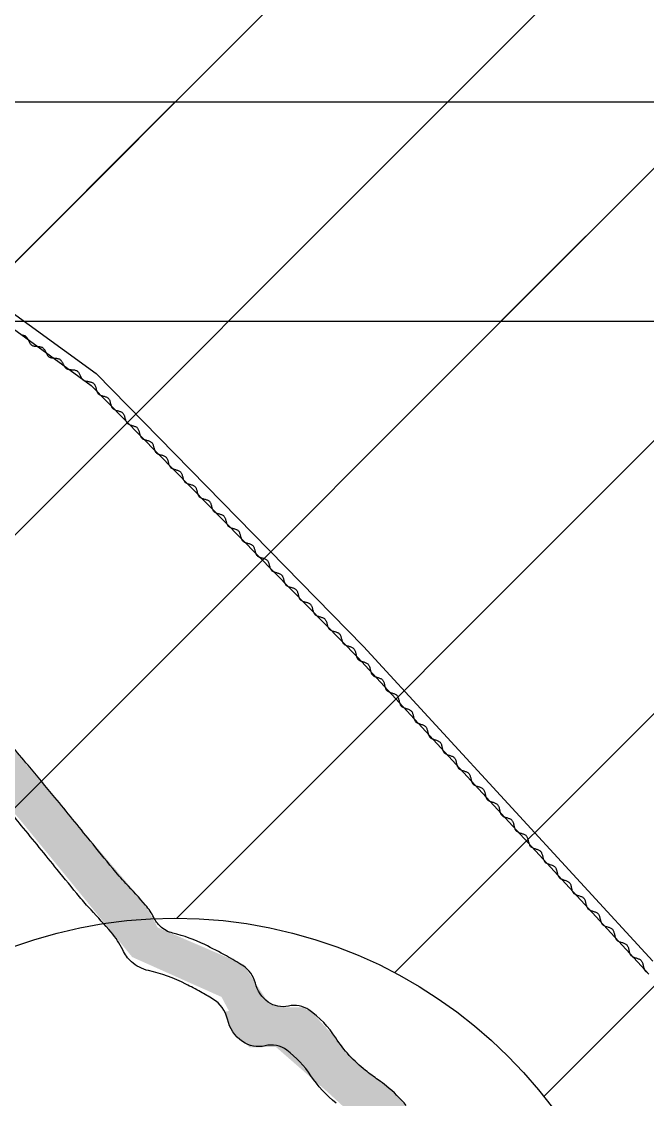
# Model space of a CAD drawing. Header units: metres. Extents: x 511779 to 512620, y 196282 to 196876.
# Drawn here: x 512514.16 to 512518.22, y 196418.81 to 196425.8 of the extents above; entities that cross this region are included whole.
import ezdxf

# ---------------------------------------------------------------- set-up
doc = ezdxf.new("R2010")
doc.units = ezdxf.units.M
doc.header["$MEASUREMENT"] = 0
doc.layers.get('0').update_dxf_attribs({"linetype": 'CONTINUOUS'})
for name, color, linetype in [('BANGUNAN', 5, 'CONTINUOUS'), ('KOP', 7, 'CONTINUOUS'), ('sungai', 45, 'CONTINUOUS')]:
    doc.layers.add(name, color=color, linetype=linetype)
pattern_1 = [(45, (71.4876, 0), (-0.8838834765, 0.8838834765), [])]

msp = doc.modelspace()

# ---------------------------------------------------------------- hatches: boundary and pattern name
at = {"layer": 'KOP', "ltscale": 0.5}
h = msp.add_hatch(dxfattribs=at)
h.set_pattern_fill('LINE', color=1, scale=10, angle=45, style=0)
h.set_pattern_definition(pattern_1)
h.paths.add_polyline_path([(512505.3335, 196440.9504), (512525.2835, 196440.9504), (512525.2835, 196423.8504), (512505.3335, 196423.8504)])
edge = h.paths.add_edge_path(flags=16)
edge.add_arc((512513.6966, 196433.4781), 3.057, 0, 360)
h = msp.add_hatch(dxfattribs=at)
h.set_pattern_fill('ANSI31', color=1, scale=10, style=0)
h.set_pattern_definition(pattern_1)
edge = h.paths.add_edge_path(flags=16)
edge.add_arc((512532.4233, 196433.4781), 3.057, 0, 360)
h.paths.add_polyline_path([(512523.8585, 196440.9504), (512543.8085, 196440.9504), (512543.8085, 196423.8504), (512523.8585, 196423.8504)])
h.paths.add_polyline_path([(512542.3835, 196440.9504), (512562.3335, 196440.9504), (512562.3335, 196423.8504), (512542.3835, 196423.8504)])
edge = h.paths.add_edge_path(flags=16)
edge.add_arc((512551.9548, 196433.4781), 3.057, 0, 360)
h.paths.add_polyline_path([(512560.9085, 196440.9504), (512580.8585, 196440.9504), (512580.8585, 196423.8504), (512560.9085, 196423.8504)])
edge = h.paths.add_edge_path(flags=16)
edge.add_arc((512570.1256, 196433.4781), 3.057, 0, 360)
h.paths.add_polyline_path([(512579.4335, 196425.2754), (512599.3835, 196425.2754), (512599.3835, 196408.1754), (512579.4335, 196408.1754)])
edge = h.paths.add_edge_path(flags=16)
edge.add_arc((512589.1438, 196417.6648), 3.057, 0, 360)
h.paths.add_polyline_path([(512560.9085, 196425.2754), (512580.8585, 196425.2754), (512580.8585, 196408.1754), (512560.9085, 196408.1754)])
h.paths.add_polyline_path([(512542.3835, 196425.2754), (512562.3335, 196425.2754), (512562.3335, 196408.1754), (512542.3835, 196408.1754)])
h.paths.add_polyline_path([(512523.8585, 196425.2754), (512543.8085, 196425.2754), (512543.8085, 196408.1754), (512523.8585, 196408.1754)])
h.paths.add_polyline_path([(512505.3335, 196425.2754), (512525.2835, 196425.2754), (512525.2835, 196408.1754), (512505.3335, 196408.1754)])
h.paths.add_polyline_path([(512523.8585, 196409.6004), (512543.8085, 196409.6004), (512543.8085, 196392.5004), (512523.8585, 196392.5004)])
h.paths.add_polyline_path([(512505.3335, 196409.6004), (512525.2835, 196409.6004), (512525.2835, 196392.5004), (512505.3335, 196392.5004)])
h.paths.add_polyline_path([(512542.3835, 196409.6004), (512562.3335, 196409.6004), (512562.3335, 196392.5004), (512542.3835, 196392.5004)])
h.paths.add_polyline_path([(512560.9085, 196409.6004), (512580.8585, 196409.6004), (512580.8585, 196392.5004), (512560.9085, 196392.5004)])
h.paths.add_polyline_path([(512579.4335, 196409.6004), (512599.3835, 196409.6004), (512599.3835, 196392.5004), (512579.4335, 196392.5004)])
h.paths.add_polyline_path([(512597.9585, 196393.9254), (512617.9085, 196393.9254), (512617.9085, 196376.8254), (512597.9585, 196376.8254)])
h.paths.add_polyline_path([(512579.4335, 196393.9254), (512599.3835, 196393.9254), (512599.3835, 196376.8254), (512579.4335, 196376.8254)])
h.paths.add_polyline_path([(512560.9085, 196393.9254), (512580.8585, 196393.9254), (512580.8585, 196376.8254), (512560.9085, 196376.8254)])
h.paths.add_polyline_path([(512542.3835, 196393.9254), (512562.3335, 196393.9254), (512562.3335, 196376.8254), (512542.3835, 196376.8254)])
h.paths.add_polyline_path([(512523.8585, 196393.9254), (512543.8085, 196393.9254), (512543.8085, 196376.8254), (512523.8585, 196376.8254)])
edge = h.paths.add_edge_path(flags=16)
edge.add_arc((512571.0155, 196385.1874), 3.057, 0, 360)
edge = h.paths.add_edge_path(flags=16)
edge.add_arc((512551.7902, 196384.481), 3.057, 0, 360)
edge = h.paths.add_edge_path(flags=16)
edge.add_arc((512532.9877, 196384.481), 3.057, 0, 360)
edge = h.paths.add_edge_path(flags=16)
edge.add_arc((512533.8992, 196400.4208), 3.057, 0, 360)
edge = h.paths.add_edge_path(flags=16)
edge.add_arc((512514.3971, 196399.6911), 3.057, 0, 360)
edge = h.paths.add_edge_path(flags=16)
edge.add_arc((512515.1553, 196416.9261), 3.057, 0, 360)
edge = h.paths.add_edge_path(flags=16)
edge.add_arc((512533.5705, 196417.021), 3.057, 0, 360)
edge = h.paths.add_edge_path(flags=16)
edge.add_arc((512552.1483, 196417.1058), 3.057, 0, 360)
edge = h.paths.add_edge_path(flags=16)
edge.add_arc((512552.9492, 196400.5565), 3.057, 0, 360)
edge = h.paths.add_edge_path(flags=16)
edge.add_arc((512570.3514, 196400.5565), 3.057, 0, 360)
edge = h.paths.add_edge_path(flags=16)
edge.add_arc((512570.2939, 196416.8525), 3.057, 0, 360)
edge = h.paths.add_edge_path(flags=16)
edge.add_arc((512589.2652, 196401.2038), 3.057, 0, 360)
edge = h.paths.add_edge_path(flags=16)
edge.add_arc((512589.7985, 196384.821), 3.057, 0, 360)
edge = h.paths.add_edge_path(flags=16)
edge.add_arc((512608.2133, 196384.9436), 3.057, 0, 360)
at = {"layer": 'sungai', "ltscale": 30}
for points in [[(512514.0509, 196421.1427), (512513.9609, 196421.2637, -0.01595), (512513.8845, 196421.3664), (512513.8135, 196421.4619), (512513.7369, 196421.5944), (512513.4823, 196421.5616), (512513.7153, 196421.1264), (512514.1571, 196420.6132), (512514.3696, 196420.3533), (512514.6819, 196420.4033)], [(512514.8784, 196419.731), (512515.458, 196419.4725), (512515.5067, 196419.3809), (512515.8035, 196419.42), (512515.759, 196419.4397), (512515.5986, 196419.6842), (512515.0441, 196419.9226), (512514.9555, 196420.0828), (512514.6819, 196420.4033), (512514.3696, 196420.3533)], [(512515.5067, 196419.3809), (512515.4787, 196419.3772), (512515.5252, 196419.2522), (512515.6416, 196419.1446), (512515.8097, 196419.1489), (512516.1459, 196418.8563), (512516.4652, 196418.5627), (512516.5126, 196418.907), (512516.3531, 196419.0319), (512516.004, 196419.3934), (512515.8186, 196419.4106)], [(512516.1252, 196418.9144), (512516.4588, 196418.5813), (512516.4725, 196418.5302, -0.010996), (512516.4813, 196418.5141, -0.041744), (512516.5091, 196418.4478, -0.019582), (512516.5506, 196418.3003, -0.038448), (512516.5747, 196418.1491), (512516.579, 196418.133), (512516.8668, 196418.1682), (512516.8452, 196418.4179), (512516.7322, 196418.658, 0.023244), (512516.7045, 196418.7054), (512516.5631, 196418.8707), (512516.3985, 196418.9865), (512516.3823, 196419.0042, -0.077045), (512516.2059, 196419.1971), (512516.0426, 196419.3757, 0.000786), (512516.041, 196419.3769), (512515.9786, 196419.406), (512515.835, 196419.406), (512515.819, 196419.4131, -0.03321), (512515.7984, 196419.4193), (512515.5067, 196419.3809), (512515.6113, 196419.1844), (512515.8186, 196419.1664)]]:
    msp.add_hatch(color=43, dxfattribs=at).paths.add_polyline_path(points)

# ---------------------------------------------------------------- linework, layer by layer
at = {"color": 5, "linetype": 'Continuous', "lineweight": -3}
for points in [[(512505.3335, 196440.9504), (512525.2835, 196440.9504), (512525.2835, 196423.8504), (512505.3335, 196423.8504)], [(512505.3335, 196425.2754), (512525.2835, 196425.2754), (512525.2835, 196408.1754), (512505.3335, 196408.1754)]]:
    msp.add_lwpolyline(points, close=True, dxfattribs=at)
at = {"color": 5, "ltscale": 30}
msp.add_circle((512515.1553, 196416.9261), 3.057, dxfattribs=at)
at = {"layer": 'BANGUNAN', "color": 3, "linetype": 'Continuous'}
for p, q in [((512513.5083, 196424.3389), (512514.6444, 196423.5137)), ((512513.4883, 196424.2533), (512514.6117, 196423.4373)), ((512514.6444, 196423.5137), (512516.3787, 196421.7454)), ((512514.6117, 196423.4373), (512516.3425, 196421.6726)), ((512516.3787, 196421.7454), (512518.2565, 196419.7049)), ((512516.3425, 196421.6726), (512518.2316, 196419.6198))]:
    msp.add_line(p, q, dxfattribs=at)
at = {"layer": 'sungai', "color": 43, "lineweight": -3, "ltscale": 30}
msp.add_lwpolyline([(512514.1596, 196423.7649), (512514.1643, 196423.7644), (512514.1689, 196423.7636), (512514.1733, 196423.7627), (512514.1776, 196423.7614), (512514.1815, 196423.7597), (512514.1852, 196423.7576), (512514.1885, 196423.755), (512514.1915, 196423.7519), (512514.1943, 196423.7485), (512514.1969, 196423.7448), (512514.1993, 196423.7408), (512514.2016, 196423.7366), (512514.2037, 196423.7323), (512514.2059, 196423.7279), (512514.208, 196423.7235), (512514.2102, 196423.7192), (512514.2125, 196423.7151), (512514.2149, 196423.7111), (512514.2174, 196423.7073), (512514.2202, 196423.7039), (512514.2232, 196423.7009), (512514.2266, 196423.6983), (512514.2302, 196423.6961), (512514.2342, 196423.6945), (512514.2384, 196423.6932), (512514.2428, 196423.6922), (512514.2474, 196423.6914), (512514.2522, 196423.6909), (512514.257, 196423.6905), (512514.2618, 196423.6901), (512514.2667, 196423.6898), (512514.2715, 196423.6894), (512514.2762, 196423.6888), (512514.2808, 196423.6881), (512514.2852, 196423.6871), (512514.2894, 196423.6858), (512514.2934, 196423.6841), (512514.2971, 196423.682), (512514.3004, 196423.6794), (512514.3034, 196423.6764), (512514.3062, 196423.6729), (512514.3088, 196423.6692), (512514.3112, 196423.6652), (512514.3134, 196423.661), (512514.3156, 196423.6567), (512514.3178, 196423.6524), (512514.3199, 196423.648), (512514.3221, 196423.6437), (512514.3244, 196423.6395), (512514.3267, 196423.6355), (512514.3293, 196423.6318), (512514.3321, 196423.6284), (512514.3351, 196423.6253), (512514.3385, 196423.6227), (512514.3421, 196423.6206), (512514.3461, 196423.6189), (512514.3503, 196423.6176), (512514.3547, 196423.6166), (512514.3593, 196423.6159), (512514.364, 196423.6154), (512514.3688, 196423.6149), (512514.3737, 196423.6146), (512514.3785, 196423.6142), (512514.3834, 196423.6138), (512514.3881, 196423.6133), (512514.3927, 196423.6125), (512514.3971, 196423.6116), (512514.4013, 196423.6103), (512514.4053, 196423.6086), (512514.4089, 196423.6065), (512514.4123, 196423.6039), (512514.4153, 196423.6008), (512514.4181, 196423.5974), (512514.4207, 196423.5937), (512514.423, 196423.5897), (512514.4253, 196423.5855), (512514.4275, 196423.5812), (512514.4296, 196423.5768), (512514.4318, 196423.5724), (512514.434, 196423.5681), (512514.4362, 196423.564), (512514.4386, 196423.56), (512514.4412, 196423.5562), (512514.444, 196423.5528), (512514.447, 196423.5498), (512514.4503, 196423.5472), (512514.454, 196423.545), (512514.458, 196423.5434), (512514.4622, 196423.5421), (512514.4666, 196423.5411), (512514.4712, 196423.5404), (512514.4759, 196423.5398), (512514.4807, 196423.5394), (512514.4856, 196423.539), (512514.4904, 196423.5387), (512514.4952, 196423.5383), (512514.5, 196423.5377), (512514.5046, 196423.537), (512514.509, 196423.536), (512514.5132, 196423.5347), (512514.5172, 196423.533), (512514.5208, 196423.5309), (512514.5241, 196423.5283), (512514.5272, 196423.5253), (512514.53, 196423.5219), (512514.5325, 196423.5181), (512514.5349, 196423.5141), (512514.5372, 196423.5099), (512514.5394, 196423.5056), (512514.5415, 196423.5013), (512514.5437, 196423.4969), (512514.5458, 196423.4926), (512514.5481, 196423.4884), (512514.5505, 196423.4844), (512514.5531, 196423.4807), (512514.5558, 196423.4773), (512514.5589, 196423.4742), (512514.5622, 196423.4716), (512514.5659, 196423.4695), (512514.5698, 196423.4678), (512514.574, 196423.4665), (512514.5784, 196423.4654), (512514.583, 196423.4645), (512514.5877, 196423.4637), (512514.5924, 196423.463), (512514.5972, 196423.4622), (512514.6019, 196423.4613), (512514.6066, 196423.4603), (512514.6111, 196423.4591), (512514.6154, 196423.4576), (512514.6196, 196423.4559), (512514.6234, 196423.4538), (512514.6269, 196423.4514), (512514.6301, 196423.4487), (512514.6328, 196423.4455), (512514.6351, 196423.4419), (512514.6371, 196423.4381), (512514.6389, 196423.4339), (512514.6404, 196423.4296), (512514.6418, 196423.4251), (512514.6431, 196423.4205), (512514.6443, 196423.4158), (512514.6455, 196423.4111), (512514.6468, 196423.4065), (512514.6482, 196423.402), (512514.6497, 196423.3977), (512514.6514, 196423.3935), (512514.6535, 196423.3897), (512514.6558, 196423.3861), (512514.6585, 196423.3829), (512514.6617, 196423.3802), (512514.6652, 196423.3778), (512514.669, 196423.3757), (512514.6731, 196423.3738), (512514.6774, 196423.3722), (512514.6819, 196423.3708), (512514.6865, 196423.3694), (512514.6911, 196423.3681), (512514.6958, 196423.3668), (512514.7003, 196423.3655), (512514.7048, 196423.364), (512514.7091, 196423.3624), (512514.7132, 196423.3606), (512514.7171, 196423.3585), (512514.7206, 196423.3561), (512514.7237, 196423.3533), (512514.7264, 196423.3501), (512514.7288, 196423.3465), (512514.7308, 196423.3427), (512514.7326, 196423.3385), (512514.7341, 196423.3342), (512514.7355, 196423.3297), (512514.7367, 196423.3251), (512514.738, 196423.3204), (512514.7392, 196423.3158), (512514.7404, 196423.3111), (512514.7418, 196423.3066), (512514.7434, 196423.3023), (512514.7451, 196423.2982), (512514.7471, 196423.2943), (512514.7495, 196423.2907), (512514.7522, 196423.2876), (512514.7553, 196423.2848), (512514.7588, 196423.2824), (512514.7627, 196423.2803), (512514.7668, 196423.2785), (512514.7711, 196423.2768), (512514.7756, 196423.2754), (512514.7802, 196423.274), (512514.7848, 196423.2727), (512514.7894, 196423.2714), (512514.794, 196423.2701), (512514.7985, 196423.2686), (512514.8028, 196423.267), (512514.8069, 196423.2652), (512514.8107, 196423.2631), (512514.8143, 196423.2607), (512514.8174, 196423.2579), (512514.8201, 196423.2547), (512514.8225, 196423.2512), (512514.8245, 196423.2473), (512514.8262, 196423.2432), (512514.8278, 196423.2388), (512514.8291, 196423.2343), (512514.8304, 196423.2297), (512514.8316, 196423.225), (512514.8328, 196423.2204), (512514.8341, 196423.2158), (512514.8355, 196423.2113), (512514.837, 196423.2069), (512514.8388, 196423.2028), (512514.8408, 196423.1989), (512514.8431, 196423.1954), (512514.8459, 196423.1922), (512514.849, 196423.1894), (512514.8525, 196423.187), (512514.8563, 196423.1849), (512514.8604, 196423.1831), (512514.8648, 196423.1815), (512514.8692, 196423.18), (512514.8738, 196423.1786), (512514.8785, 196423.1773), (512514.8831, 196423.176), (512514.8877, 196423.1747), (512514.8922, 196423.1732), (512514.8965, 196423.1716), (512514.9006, 196423.1698), (512514.9044, 196423.1677), (512514.9079, 196423.1653), (512514.9111, 196423.1625), (512514.9138, 196423.1593), (512514.9161, 196423.1558), (512514.9182, 196423.1519), (512514.9199, 196423.1478), (512514.9214, 196423.1434), (512514.9228, 196423.1389), (512514.9241, 196423.1343), (512514.9253, 196423.1296), (512514.9265, 196423.125), (512514.9278, 196423.1204), (512514.9292, 196423.1159), (512514.9307, 196423.1115), (512514.9325, 196423.1074), (512514.9345, 196423.1035), (512514.9368, 196423.1), (512514.9395, 196423.0968), (512514.9427, 196423.094), (512514.9462, 196423.0916), (512514.95, 196423.0895), (512514.9541, 196423.0877), (512514.9584, 196423.0861), (512514.9629, 196423.0846), (512514.9675, 196423.0833), (512514.9721, 196423.082), (512514.9768, 196423.0807), (512514.9814, 196423.0793), (512514.9858, 196423.0778), (512514.9902, 196423.0762), (512514.9943, 196423.0744), (512514.9981, 196423.0723), (512515.0016, 196423.0699), (512515.0047, 196423.0671), (512515.0075, 196423.0639), (512515.0098, 196423.0604), (512515.0118, 196423.0565), (512515.0136, 196423.0524), (512515.0151, 196423.048), (512515.0165, 196423.0435), (512515.0178, 196423.0389), (512515.019, 196423.0343), (512515.0202, 196423.0296), (512515.0215, 196423.025), (512515.0228, 196423.0205), (512515.0244, 196423.0161), (512515.0261, 196423.012), (512515.0281, 196423.0081), (512515.0305, 196423.0046), (512515.0332, 196423.0014), (512515.0363, 196422.9986), (512515.0399, 196422.9962), (512515.0437, 196422.9941), (512515.0478, 196422.9923), (512515.0521, 196422.9907), (512515.0566, 196422.9892), (512515.0612, 196422.9879), (512515.0658, 196422.9866), (512515.0704, 196422.9853), (512515.075, 196422.9839), (512515.0795, 196422.9825), (512515.0838, 196422.9808), (512515.0879, 196422.979), (512515.0918, 196422.9769), (512515.0953, 196422.9745), (512515.0984, 196422.9717), (512515.1011, 196422.9686), (512515.1035, 196422.965), (512515.1055, 196422.9611), (512515.1072, 196422.957), (512515.1088, 196422.9527), (512515.1102, 196422.9482), (512515.1114, 196422.9435), (512515.1126, 196422.9389), (512515.1139, 196422.9342), (512515.1151, 196422.9296), (512515.1165, 196422.9251), (512515.118, 196422.9208), (512515.1198, 196422.9166), (512515.1218, 196422.9128), (512515.1242, 196422.9092), (512515.1269, 196422.906), (512515.13, 196422.9032), (512515.1335, 196422.9008), (512515.1374, 196422.8987), (512515.1415, 196422.8969), (512515.1458, 196422.8953), (512515.1503, 196422.8938), (512515.1548, 196422.8925), (512515.1595, 196422.8912), (512515.1641, 196422.8899), (512515.1687, 196422.8885), (512515.1732, 196422.8871), (512515.1775, 196422.8855), (512515.1816, 196422.8836), (512515.1854, 196422.8815), (512515.1889, 196422.8791), (512515.1921, 196422.8764), (512515.1948, 196422.8732), (512515.1971, 196422.8696), (512515.1992, 196422.8657), (512515.2009, 196422.8616), (512515.2025, 196422.8573), (512515.2038, 196422.8528), (512515.2051, 196422.8482), (512515.2063, 196422.8435), (512515.2075, 196422.8388), (512515.2088, 196422.8342), (512515.2102, 196422.8297), (512515.2117, 196422.8254), (512515.2135, 196422.8212), (512515.2155, 196422.8174), (512515.2178, 196422.8138), (512515.2206, 196422.8106), (512515.2237, 196422.8079), (512515.2272, 196422.8054), (512515.231, 196422.8034), (512515.2351, 196422.8015), (512515.2394, 196422.7999), (512515.2439, 196422.7985), (512515.2485, 196422.7971), (512515.2531, 196422.7958), (512515.2578, 196422.7945), (512515.2624, 196422.7932), (512515.2669, 196422.7917), (512515.2712, 196422.7901), (512515.2753, 196422.7883), (512515.2791, 196422.7862), (512515.2826, 196422.7838), (512515.2857, 196422.781), (512515.2885, 196422.7778), (512515.2908, 196422.7742), (512515.2928, 196422.7704), (512515.2946, 196422.7662), (512515.2961, 196422.7619), (512515.2975, 196422.7574), (512515.2988, 196422.7528), (512515.3, 196422.7481), (512515.3012, 196422.7434), (512515.3025, 196422.7388), (512515.3038, 196422.7343), (512515.3054, 196422.73), (512515.3071, 196422.7259), (512515.3092, 196422.722), (512515.3115, 196422.7184), (512515.3142, 196422.7153), (512515.3174, 196422.7125), (512515.3209, 196422.7101), (512515.3247, 196422.708), (512515.3288, 196422.7061), (512515.3331, 196422.7045), (512515.3376, 196422.7031), (512515.3422, 196422.7017), (512515.3468, 196422.7004), (512515.3515, 196422.6991), (512515.356, 196422.6978), (512515.3605, 196422.6963), (512515.3648, 196422.6947), (512515.3689, 196422.6929), (512515.3728, 196422.6908), (512515.3763, 196422.6884), (512515.3794, 196422.6856), (512515.3821, 196422.6824), (512515.3845, 196422.6789), (512515.3865, 196422.675), (512515.3883, 196422.6708), (512515.3898, 196422.6665), (512515.3912, 196422.662), (512515.3924, 196422.6574), (512515.3937, 196422.6527), (512515.3949, 196422.6481), (512515.3961, 196422.6435), (512515.3975, 196422.639), (512515.3991, 196422.6346), (512515.4008, 196422.6305), (512515.4028, 196422.6266), (512515.4052, 196422.623), (512515.4079, 196422.6199), (512515.411, 196422.6171), (512515.4145, 196422.6147), (512515.4184, 196422.6126), (512515.4225, 196422.6108), (512515.4268, 196422.6091), (512515.4313, 196422.6077), (512515.4359, 196422.6063), (512515.4405, 196422.605), (512515.4451, 196422.6037), (512515.4497, 196422.6024), (512515.4542, 196422.6009), (512515.4585, 196422.5993), (512515.4626, 196422.5975), (512515.4664, 196422.5954), (512515.47, 196422.593), (512515.4731, 196422.5902), (512515.4758, 196422.587), (512515.4782, 196422.5835), (512515.4802, 196422.5796), (512515.4819, 196422.5755), (512515.4835, 196422.5711), (512515.4848, 196422.5666), (512515.4861, 196422.562), (512515.4873, 196422.5573), (512515.4885, 196422.5527), (512515.4898, 196422.5481), (512515.4912, 196422.5436), (512515.4927, 196422.5392), (512515.4945, 196422.5351), (512515.4965, 196422.5312), (512515.4988, 196422.5277), (512515.5016, 196422.5245), (512515.5047, 196422.5217), (512515.5082, 196422.5193), (512515.512, 196422.5172), (512515.5161, 196422.5154), (512515.5205, 196422.5138), (512515.5249, 196422.5123), (512515.5295, 196422.511), (512515.5342, 196422.5097), (512515.5388, 196422.5084), (512515.5434, 196422.507), (512515.5479, 196422.5055), (512515.5522, 196422.5039), (512515.5563, 196422.5021), (512515.5601, 196422.5), (512515.5636, 196422.4976), (512515.5668, 196422.4948), (512515.5695, 196422.4916), (512515.5718, 196422.4881), (512515.5738, 196422.4842), (512515.5756, 196422.4801), (512515.5771, 196422.4757), (512515.5785, 196422.4712), (512515.5798, 196422.4666), (512515.581, 196422.462), (512515.5822, 196422.4573), (512515.5835, 196422.4527), (512515.5849, 196422.4482), (512515.5864, 196422.4438), (512515.5882, 196422.4397), (512515.5902, 196422.4358), (512515.5925, 196422.4323), (512515.5952, 196422.4291), (512515.5984, 196422.4263), (512515.6019, 196422.4239), (512515.6057, 196422.4218), (512515.6098, 196422.42), (512515.6141, 196422.4184), (512515.6186, 196422.4169), (512515.6232, 196422.4156), (512515.6278, 196422.4143), (512515.6325, 196422.413), (512515.6371, 196422.4116), (512515.6415, 196422.4102), (512515.6459, 196422.4085), (512515.65, 196422.4067), (512515.6538, 196422.4046), (512515.6573, 196422.4022), (512515.6604, 196422.3994), (512515.6632, 196422.3963), (512515.6655, 196422.3927), (512515.6675, 196422.3888), (512515.6693, 196422.3847), (512515.6708, 196422.3803), (512515.6722, 196422.3758), (512515.6735, 196422.3712), (512515.6747, 196422.3666), (512515.6759, 196422.3619), (512515.6772, 196422.3573), (512515.6785, 196422.3528), (512515.6801, 196422.3485), (512515.6818, 196422.3443), (512515.6838, 196422.3404), (512515.6862, 196422.3369), (512515.6889, 196422.3337), (512515.692, 196422.3309), (512515.6956, 196422.3285), (512515.6994, 196422.3264), (512515.7035, 196422.3246), (512515.7078, 196422.323), (512515.7123, 196422.3215), (512515.7169, 196422.3202), (512515.7215, 196422.3189), (512515.7261, 196422.3176), (512515.7307, 196422.3162), (512515.7352, 196422.3148), (512515.7395, 196422.3132), (512515.7436, 196422.3113), (512515.7475, 196422.3092), (512515.751, 196422.3068), (512515.7541, 196422.304), (512515.7568, 196422.3009), (512515.7592, 196422.2973), (512515.7612, 196422.2934), (512515.7629, 196422.2893), (512515.7645, 196422.285), (512515.7659, 196422.2805), (512515.7671, 196422.2759), (512515.7683, 196422.2712), (512515.7696, 196422.2665), (512515.7708, 196422.2619), (512515.7722, 196422.2574), (512515.7737, 196422.2531), (512515.7755, 196422.2489), (512515.7775, 196422.2451), (512515.7799, 196422.2415), (512515.7826, 196422.2383), (512515.7857, 196422.2356), (512515.7892, 196422.2331), (512515.7931, 196422.2311), (512515.7972, 196422.2292), (512515.8015, 196422.2276), (512515.806, 196422.2261), (512515.8105, 196422.2248), (512515.8152, 196422.2235), (512515.8198, 196422.2222), (512515.8244, 196422.2208), (512515.8289, 196422.2194), (512515.8332, 196422.2178), (512515.8373, 196422.2159), (512515.8411, 196422.2139), (512515.8446, 196422.2114), (512515.8478, 196422.2087), (512515.8505, 196422.2055), (512515.8528, 196422.2019), (512515.8549, 196422.1981), (512515.8566, 196422.1939), (512515.8582, 196422.1896), (512515.8595, 196422.1851), (512515.8608, 196422.1805), (512515.862, 196422.1758), (512515.8632, 196422.1711), (512515.8645, 196422.1665), (512515.8659, 196422.162), (512515.8674, 196422.1577), (512515.8692, 196422.1536), (512515.8712, 196422.1497), (512515.8735, 196422.1461), (512515.8763, 196422.1429), (512515.8794, 196422.1402), (512515.8829, 196422.1378), (512515.8867, 196422.1357), (512515.8908, 196422.1338), (512515.8951, 196422.1322), (512515.8996, 196422.1308), (512515.9042, 196422.1294), (512515.9088, 196422.1281), (512515.9135, 196422.1268), (512515.9181, 196422.1255), (512515.9225, 196422.124), (512515.9269, 196422.1224), (512515.931, 196422.1206), (512515.9348, 196422.1185), (512515.9383, 196422.1161), (512515.9414, 196422.1133), (512515.9442, 196422.1101), (512515.9465, 196422.1065), (512515.9485, 196422.1027), (512515.9503, 196422.0985), (512515.9518, 196422.0942), (512515.9532, 196422.0897), (512515.9545, 196422.0851), (512515.9557, 196422.0804), (512515.9569, 196422.0758), (512515.9582, 196422.0711), (512515.9595, 196422.0666), (512515.9611, 196422.0623), (512515.9628, 196422.0582), (512515.9649, 196422.0543), (512515.9672, 196422.0507), (512515.9699, 196422.0476), (512515.9731, 196422.0448), (512515.9766, 196422.0424), (512515.9804, 196422.0403), (512515.9845, 196422.0385), (512515.9888, 196422.0368), (512515.9933, 196422.0354), (512515.9979, 196422.034), (512516.0025, 196422.0327), (512516.0072, 196422.0314), (512516.0117, 196422.0301), (512516.0162, 196422.0286), (512516.0205, 196422.027), (512516.0246, 196422.0252), (512516.0285, 196422.0231), (512516.032, 196422.0207), (512516.0351, 196422.0179), (512516.0378, 196422.0147), (512516.0402, 196422.0112), (512516.0422, 196422.0073), (512516.044, 196422.0032), (512516.0455, 196421.9988), (512516.0469, 196421.9943), (512516.0481, 196421.9897), (512516.0494, 196421.985), (512516.0506, 196421.9804), (512516.0518, 196421.9758), (512516.0532, 196421.9713), (512516.0548, 196421.9669), (512516.0565, 196421.9628), (512516.0585, 196421.9589), (512516.0609, 196421.9554), (512516.0636, 196421.9522), (512516.0667, 196421.9494), (512516.0702, 196421.947), (512516.0741, 196421.9449), (512516.0782, 196421.9431), (512516.0825, 196421.9415), (512516.087, 196421.94), (512516.0915, 196421.9386), (512516.0962, 196421.9373), (512516.1008, 196421.936), (512516.1054, 196421.9347), (512516.1099, 196421.9332), (512516.1142, 196421.9316), (512516.1183, 196421.9298), (512516.1221, 196421.9277), (512516.1257, 196421.9253), (512516.1288, 196421.9225), (512516.1315, 196421.9193), (512516.1338, 196421.9158), (512516.1359, 196421.9119), (512516.1376, 196421.9078), (512516.1392, 196421.9034), (512516.1405, 196421.8989), (512516.1418, 196421.8943), (512516.143, 196421.8897), (512516.1442, 196421.885), (512516.1455, 196421.8804), (512516.1469, 196421.8759), (512516.1484, 196421.8715), (512516.1502, 196421.8674), (512516.1522, 196421.8635), (512516.1545, 196421.86), (512516.1573, 196421.8568), (512516.1604, 196421.854), (512516.1639, 196421.8516), (512516.1677, 196421.8495), (512516.1718, 196421.8477), (512516.1762, 196421.8461), (512516.1806, 196421.8446), (512516.1852, 196421.8433), (512516.1899, 196421.842), (512516.1945, 196421.8407), (512516.1991, 196421.8393), (512516.2036, 196421.8378), (512516.2079, 196421.8362), (512516.212, 196421.8344), (512516.2158, 196421.8323), (512516.2193, 196421.8299), (512516.2225, 196421.8271), (512516.2252, 196421.8239), (512516.2275, 196421.8204), (512516.2295, 196421.8165), (512516.2313, 196421.8124), (512516.2328, 196421.808), (512516.2342, 196421.8035), (512516.2355, 196421.7989), (512516.2367, 196421.7943), (512516.2379, 196421.7896), (512516.2392, 196421.785), (512516.2406, 196421.7805), (512516.2421, 196421.7761), (512516.2438, 196421.772), (512516.2459, 196421.7681), (512516.2482, 196421.7646), (512516.2509, 196421.7614), (512516.2541, 196421.7586), (512516.2576, 196421.7562), (512516.2614, 196421.7541), (512516.2655, 196421.7523), (512516.2699, 196421.7506), (512516.2744, 196421.7491), (512516.279, 196421.7477), (512516.2836, 196421.7463), (512516.2883, 196421.7449), (512516.293, 196421.7434), (512516.2975, 196421.7418), (512516.3019, 196421.7401), (512516.306, 196421.7381), (512516.3099, 196421.7358), (512516.3134, 196421.7332), (512516.3166, 196421.7303), (512516.3193, 196421.7269), (512516.3216, 196421.7232), (512516.3235, 196421.7191), (512516.3252, 196421.7148), (512516.3266, 196421.7103), (512516.3279, 196421.7056), (512516.329, 196421.7009), (512516.3301, 196421.696), (512516.3312, 196421.6912), (512516.3324, 196421.6864), (512516.3337, 196421.6817), (512516.3351, 196421.6772), (512516.3368, 196421.6729), (512516.3387, 196421.6689), (512516.341, 196421.6651), (512516.3437, 196421.6618), (512516.3469, 196421.6588), (512516.3504, 196421.6562), (512516.3543, 196421.654), (512516.3584, 196421.652), (512516.3628, 196421.6502), (512516.3674, 196421.6485), (512516.372, 196421.647), (512516.3768, 196421.6455), (512516.3815, 196421.644), (512516.3862, 196421.6425), (512516.3907, 196421.6408), (512516.3951, 196421.639), (512516.3993, 196421.637), (512516.4031, 196421.6347), (512516.4067, 196421.6321), (512516.4098, 196421.6292), (512516.4125, 196421.6258), (512516.4148, 196421.6221), (512516.4167, 196421.6181), (512516.4184, 196421.6138), (512516.4199, 196421.6092), (512516.4211, 196421.6046), (512516.4223, 196421.5998), (512516.4234, 196421.5949), (512516.4245, 196421.5901), (512516.4256, 196421.5853), (512516.4269, 196421.5807), (512516.4283, 196421.5761), (512516.43, 196421.5718), (512516.432, 196421.5678), (512516.4343, 196421.5641), (512516.437, 196421.5607), (512516.4401, 196421.5577), (512516.4436, 196421.5552), (512516.4475, 196421.5529), (512516.4517, 196421.5509), (512516.456, 196421.5491), (512516.4606, 196421.5474), (512516.4653, 196421.5459), (512516.47, 196421.5444), (512516.4747, 196421.5429), (512516.4794, 196421.5414), (512516.4839, 196421.5397), (512516.4883, 196421.5379), (512516.4925, 196421.5359), (512516.4964, 196421.5337), (512516.4999, 196421.5311), (512516.503, 196421.5281), (512516.5057, 196421.5247), (512516.508, 196421.521), (512516.51, 196421.517), (512516.5116, 196421.5127), (512516.5131, 196421.5082), (512516.5144, 196421.5035), (512516.5155, 196421.4987), (512516.5166, 196421.4939), (512516.5177, 196421.489), (512516.5189, 196421.4843), (512516.5201, 196421.4796), (512516.5216, 196421.4751), (512516.5232, 196421.4708), (512516.5252, 196421.4667), (512516.5275, 196421.463), (512516.5302, 196421.4596), (512516.5333, 196421.4567), (512516.5369, 196421.4541), (512516.5407, 196421.4518), (512516.5449, 196421.4498), (512516.5493, 196421.448), (512516.5538, 196421.4463), (512516.5585, 196421.4448), (512516.5632, 196421.4433), (512516.568, 196421.4418), (512516.5726, 196421.4403), (512516.5772, 196421.4387), (512516.5816, 196421.4369), (512516.5857, 196421.4348), (512516.5896, 196421.4326), (512516.5931, 196421.43), (512516.5963, 196421.427), (512516.599, 196421.4237), (512516.6013, 196421.4199), (512516.6032, 196421.4159), (512516.6049, 196421.4116), (512516.6063, 196421.4071), (512516.6076, 196421.4024), (512516.6087, 196421.3976), (512516.6098, 196421.3928), (512516.6109, 196421.3879), (512516.6121, 196421.3832), (512516.6134, 196421.3785), (512516.6148, 196421.374), (512516.6165, 196421.3697), (512516.6184, 196421.3656), (512516.6207, 196421.3619), (512516.6234, 196421.3585), (512516.6266, 196421.3556), (512516.6301, 196421.353), (512516.634, 196421.3507), (512516.6381, 196421.3487), (512516.6425, 196421.3469), (512516.6471, 196421.3453), (512516.6517, 196421.3437), (512516.6565, 196421.3422), (512516.6612, 196421.3408), (512516.6659, 196421.3392), (512516.6704, 196421.3376), (512516.6748, 196421.3358), (512516.679, 196421.3338), (512516.6828, 196421.3315), (512516.6864, 196421.3289), (512516.6895, 196421.3259), (512516.6922, 196421.3226), (512516.6945, 196421.3189), (512516.6964, 196421.3148), (512516.6981, 196421.3105), (512516.6995, 196421.306), (512516.7008, 196421.3013), (512516.702, 196421.2965), (512516.7031, 196421.2917), (512516.7042, 196421.2869), (512516.7053, 196421.2821), (512516.7066, 196421.2774), (512516.708, 196421.2729), (512516.7097, 196421.2686), (512516.7117, 196421.2645), (512516.714, 196421.2608), (512516.7167, 196421.2575), (512516.7198, 196421.2545), (512516.7233, 196421.2519), (512516.7272, 196421.2496), (512516.7313, 196421.2476), (512516.7357, 196421.2458), (512516.7403, 196421.2442), (512516.745, 196421.2426), (512516.7497, 196421.2412), (512516.7544, 196421.2397), (512516.7591, 196421.2381), (512516.7636, 196421.2365), (512516.768, 196421.2347), (512516.7722, 196421.2327), (512516.7761, 196421.2304), (512516.7796, 196421.2278), (512516.7827, 196421.2249), (512516.7854, 196421.2215), (512516.7877, 196421.2178), (512516.7897, 196421.2137), (512516.7913, 196421.2094), (512516.7928, 196421.2049), (512516.7941, 196421.2002), (512516.7952, 196421.1954), (512516.7963, 196421.1906), (512516.7974, 196421.1858), (512516.7986, 196421.181), (512516.7998, 196421.1763), (512516.8013, 196421.1718), (512516.8029, 196421.1675), (512516.8049, 196421.1635), (512516.8072, 196421.1597), (512516.8099, 196421.1564), (512516.813, 196421.1534), (512516.8166, 196421.1508), (512516.8204, 196421.1486), (512516.8246, 196421.1465), (512516.829, 196421.1447), (512516.8335, 196421.1431), (512516.8382, 196421.1416), (512516.8429, 196421.1401), (512516.8476, 196421.1386), (512516.8523, 196421.137), (512516.8569, 196421.1354), (512516.8613, 196421.1336), (512516.8654, 196421.1316), (512516.8693, 196421.1293), (512516.8728, 196421.1267), (512516.876, 196421.1238), (512516.8787, 196421.1204), (512516.8809, 196421.1167), (512516.8829, 196421.1126), (512516.8846, 196421.1083), (512516.886, 196421.1038), (512516.8873, 196421.0991), (512516.8884, 196421.0944), (512516.8895, 196421.0895), (512516.8906, 196421.0847), (512516.8918, 196421.0799), (512516.8931, 196421.0752), (512516.8945, 196421.0707), (512516.8962, 196421.0664), (512516.8981, 196421.0624), (512516.9004, 196421.0586), (512516.9031, 196421.0553), (512516.9063, 196421.0523), (512516.9098, 196421.0497), (512516.9137, 196421.0475), (512516.9178, 196421.0455), (512516.9222, 196421.0437), (512516.9268, 196421.042), (512516.9314, 196421.0405), (512516.9362, 196421.039), (512516.9409, 196421.0375), (512516.9456, 196421.036), (512516.9501, 196421.0343), (512516.9545, 196421.0325), (512516.9587, 196421.0305), (512516.9625, 196421.0282), (512516.9661, 196421.0256), (512516.9692, 196421.0227), (512516.9719, 196421.0193), (512516.9742, 196421.0156), (512516.9761, 196421.0116), (512516.9778, 196421.0072), (512516.9792, 196421.0027), (512516.9805, 196420.9981), (512516.9817, 196420.9933), (512516.9828, 196420.9884), (512516.9839, 196420.9836), (512516.985, 196420.9788), (512516.9863, 196420.9742), (512516.9877, 196420.9696), (512516.9894, 196420.9653), (512516.9914, 196420.9613), (512516.9937, 196420.9576), (512516.9964, 196420.9542), (512516.9995, 196420.9512), (512517.003, 196420.9487), (512517.0069, 196420.9464), (512517.011, 196420.9444), (512517.0154, 196420.9426), (512517.02, 196420.9409), (512517.0247, 196420.9394), (512517.0294, 196420.9379), (512517.0341, 196420.9364), (512517.0388, 196420.9349), (512517.0433, 196420.9332), (512517.0477, 196420.9314), (512517.0519, 196420.9294), (512517.0558, 196420.9272), (512517.0593, 196420.9246), (512517.0624, 196420.9216), (512517.0651, 196420.9182), (512517.0674, 196420.9145), (512517.0694, 196420.9105), (512517.071, 196420.9062), (512517.0725, 196420.9016), (512517.0737, 196420.897), (512517.0749, 196420.8922), (512517.076, 196420.8874), (512517.0771, 196420.8825), (512517.0783, 196420.8778), (512517.0795, 196420.8731), (512517.081, 196420.8686), (512517.0826, 196420.8643), (512517.0846, 196420.8602), (512517.0869, 196420.8565), (512517.0896, 196420.8531), (512517.0927, 196420.8502), (512517.0962, 196420.8476), (512517.1001, 196420.8453), (512517.1043, 196420.8433), (512517.1087, 196420.8415), (512517.1132, 196420.8398), (512517.1179, 196420.8383), (512517.1226, 196420.8368), (512517.1273, 196420.8353), (512517.132, 196420.8338), (512517.1366, 196420.8322), (512517.141, 196420.8304), (512517.1451, 196420.8283), (512517.149, 196420.8261), (512517.1525, 196420.8235), (512517.1557, 196420.8205), (512517.1583, 196420.8172), (512517.1606, 196420.8134), (512517.1626, 196420.8094), (512517.1643, 196420.8051), (512517.1657, 196420.8006), (512517.167, 196420.7959), (512517.1681, 196420.7911), (512517.1692, 196420.7863), (512517.1703, 196420.7814), (512517.1715, 196420.7767), (512517.1728, 196420.772), (512517.1742, 196420.7675), (512517.1759, 196420.7632), (512517.1778, 196420.7591), (512517.1801, 196420.7554), (512517.1828, 196420.752), (512517.1859, 196420.7491), (512517.1895, 196420.7465), (512517.1934, 196420.7442), (512517.1975, 196420.7422), (512517.2019, 196420.7404), (512517.2065, 196420.7388), (512517.2111, 196420.7372), (512517.2158, 196420.7357), (512517.2206, 196420.7343), (512517.2252, 196420.7327), (512517.2298, 196420.7311), (512517.2342, 196420.7293), (512517.2383, 196420.7273), (512517.2422, 196420.725), (512517.2458, 196420.7224), (512517.2489, 196420.7194), (512517.2516, 196420.7161), (512517.2539, 196420.7123), (512517.2558, 196420.7083), (512517.2575, 196420.704), (512517.2589, 196420.6995), (512517.2602, 196420.6948), (512517.2614, 196420.69), (512517.2625, 196420.6852), (512517.2636, 196420.6804), (512517.2647, 196420.6756), (512517.266, 196420.6709), (512517.2674, 196420.6664), (512517.2691, 196420.6621), (512517.2711, 196420.658), (512517.2734, 196420.6543), (512517.276, 196420.651), (512517.2792, 196420.648), (512517.2827, 196420.6454), (512517.2866, 196420.6431), (512517.2907, 196420.6411), (512517.2951, 196420.6393), (512517.2997, 196420.6377), (512517.3044, 196420.6361), (512517.3091, 196420.6347), (512517.3138, 196420.6332), (512517.3185, 196420.6316), (512517.323, 196420.63), (512517.3274, 196420.6282), (512517.3316, 196420.6262), (512517.3355, 196420.6239), (512517.339, 196420.6213), (512517.3421, 196420.6184), (512517.3448, 196420.615), (512517.3471, 196420.6113), (512517.3491, 196420.6072), (512517.3507, 196420.6029), (512517.3522, 196420.5984), (512517.3534, 196420.5937), (512517.3546, 196420.5889), (512517.3557, 196420.5841), (512517.3568, 196420.5793), (512517.358, 196420.5745), (512517.3592, 196420.5698), (512517.3607, 196420.5653), (512517.3623, 196420.561), (512517.3643, 196420.557), (512517.3666, 196420.5532), (512517.3693, 196420.5499), (512517.3724, 196420.5469), (512517.3759, 196420.5443), (512517.3798, 196420.542), (512517.384, 196420.54), (512517.3884, 196420.5382), (512517.3929, 196420.5366), (512517.3976, 196420.5351), (512517.4023, 196420.5336), (512517.407, 196420.5321), (512517.4117, 196420.5305), (512517.4163, 196420.5289), (512517.4207, 196420.5271), (512517.4248, 196420.5251), (512517.4287, 196420.5228), (512517.4322, 196420.5202), (512517.4353, 196420.5173), (512517.438, 196420.5139), (512517.4403, 196420.5102), (512517.4423, 196420.5061), (512517.444, 196420.5018), (512517.4454, 196420.4973), (512517.4467, 196420.4926), (512517.4478, 196420.4879), (512517.4489, 196420.483), (512517.45, 196420.4782), (512517.4512, 196420.4734), (512517.4525, 196420.4687), (512517.4539, 196420.4642), (512517.4556, 196420.4599), (512517.4575, 196420.4559), (512517.4598, 196420.4521), (512517.4625, 196420.4488), (512517.4656, 196420.4458), (512517.4692, 196420.4432), (512517.473, 196420.441), (512517.4772, 196420.439), (512517.4816, 196420.4372), (512517.4861, 196420.4355), (512517.4908, 196420.434), (512517.4955, 196420.4325), (512517.5003, 196420.431), (512517.5049, 196420.4295), (512517.5095, 196420.4278), (512517.5139, 196420.426), (512517.518, 196420.424), (512517.5219, 196420.4217), (512517.5254, 196420.4191), (512517.5286, 196420.4162), (512517.5313, 196420.4128), (512517.5336, 196420.4091), (512517.5355, 196420.4051), (512517.5372, 196420.4007), (512517.5386, 196420.3962), (512517.5399, 196420.3916), (512517.5411, 196420.3868), (512517.5422, 196420.3819), (512517.5433, 196420.3771), (512517.5444, 196420.3723), (512517.5457, 196420.3677), (512517.5471, 196420.3631), (512517.5488, 196420.3588), (512517.5508, 196420.3548), (512517.553, 196420.3511), (512517.5557, 196420.3477), (512517.5589, 196420.3447), (512517.5624, 196420.3422), (512517.5663, 196420.3399), (512517.5704, 196420.3379), (512517.5748, 196420.3361), (512517.5794, 196420.3344), (512517.5841, 196420.3329), (512517.5888, 196420.3314), (512517.5935, 196420.3299), (512517.5982, 196420.3284), (512517.6027, 196420.3267), (512517.6071, 196420.3249), (512517.6113, 196420.3229), (512517.6152, 196420.3207), (512517.6187, 196420.3181), (512517.6218, 196420.3151), (512517.6245, 196420.3117), (512517.6268, 196420.308), (512517.6288, 196420.304), (512517.6304, 196420.2997), (512517.6319, 196420.2951), (512517.6331, 196420.2905), (512517.6343, 196420.2857), (512517.6354, 196420.2809), (512517.6365, 196420.276), (512517.6377, 196420.2712), (512517.6389, 196420.2666), (512517.6404, 196420.2621), (512517.642, 196420.2577), (512517.644, 196420.2537), (512517.6463, 196420.25), (512517.649, 196420.2466), (512517.6521, 196420.2437), (512517.6556, 196420.2411), (512517.6595, 196420.2388), (512517.6637, 196420.2368), (512517.6681, 196420.235), (512517.6726, 196420.2333), (512517.6773, 196420.2318), (512517.682, 196420.2303), (512517.6867, 196420.2288), (512517.6914, 196420.2273), (512517.696, 196420.2257), (512517.7004, 196420.2239), (512517.7045, 196420.2218), (512517.7084, 196420.2196), (512517.7119, 196420.217), (512517.715, 196420.214), (512517.7177, 196420.2107), (512517.72, 196420.2069), (512517.722, 196420.2029), (512517.7237, 196420.1986), (512517.7251, 196420.1941), (512517.7264, 196420.1894), (512517.7275, 196420.1846), (512517.7286, 196420.1798), (512517.7297, 196420.1749), (512517.7309, 196420.1702), (512517.7322, 196420.1655), (512517.7336, 196420.161), (512517.7353, 196420.1567), (512517.7372, 196420.1526), (512517.7395, 196420.1489), (512517.7422, 196420.1455), (512517.7453, 196420.1426), (512517.7489, 196420.14), (512517.7527, 196420.1377), (512517.7569, 196420.1357), (512517.7613, 196420.1339), (512517.7658, 196420.1323), (512517.7705, 196420.1307), (512517.7752, 196420.1292), (512517.78, 196420.1278), (512517.7846, 196420.1262), (512517.7892, 196420.1246), (512517.7936, 196420.1228), (512517.7977, 196420.1208), (512517.8016, 196420.1185), (512517.8051, 196420.1159), (512517.8083, 196420.1129), (512517.811, 196420.1096), (512517.8133, 196420.1058), (512517.8152, 196420.1018), (512517.8169, 196420.0975), (512517.8183, 196420.093), (512517.8196, 196420.0883), (512517.8208, 196420.0835), (512517.8219, 196420.0787), (512517.823, 196420.0739), (512517.8241, 196420.0691), (512517.8254, 196420.0644), (512517.8268, 196420.0599), (512517.8285, 196420.0556), (512517.8304, 196420.0515), (512517.8327, 196420.0478), (512517.8354, 196420.0444), (512517.8386, 196420.0415), (512517.8421, 196420.0389), (512517.846, 196420.0366), (512517.8501, 196420.0346), (512517.8545, 196420.0328), (512517.8591, 196420.0312), (512517.8637, 196420.0296), (512517.8685, 196420.0282), (512517.8732, 196420.0267), (512517.8779, 196420.0251), (512517.8824, 196420.0235), (512517.8868, 196420.0217), (512517.891, 196420.0197), (512517.8948, 196420.0174), (512517.8984, 196420.0148), (512517.9015, 196420.0119), (512517.9042, 196420.0085), (512517.9065, 196420.0048), (512517.9085, 196420.0007), (512517.9101, 196419.9964), (512517.9116, 196419.9919), (512517.9128, 196419.9872), (512517.914, 196419.9824), (512517.9151, 196419.9776), (512517.9162, 196419.9728), (512517.9173, 196419.968), (512517.9186, 196419.9633), (512517.9201, 196419.9588), (512517.9217, 196419.9545), (512517.9237, 196419.9505), (512517.926, 196419.9467), (512517.9287, 196419.9434), (512517.9318, 196419.9404), (512517.9353, 196419.9378), (512517.9392, 196419.9355), (512517.9434, 196419.9335), (512517.9478, 196419.9317), (512517.9523, 196419.9301), (512517.957, 196419.9286), (512517.9617, 196419.9271), (512517.9664, 196419.9256), (512517.9711, 196419.924), (512517.9757, 196419.9224), (512517.98, 196419.9206), (512517.9842, 196419.9186), (512517.9881, 196419.9163), (512517.9916, 196419.9137), (512517.9947, 196419.9108), (512517.9974, 196419.9074), (512517.9997, 196419.9037), (512518.0017, 196419.8996), (512518.0034, 196419.8953), (512518.0048, 196419.8908), (512518.0061, 196419.8861), (512518.0072, 196419.8814), (512518.0083, 196419.8765), (512518.0094, 196419.8717), (512518.0106, 196419.8669), (512518.0118, 196419.8622), (512518.0133, 196419.8577), (512518.015, 196419.8534), (512518.0169, 196419.8494), (512518.0192, 196419.8456), (512518.0219, 196419.8423), (512518.025, 196419.8393), (512518.0286, 196419.8367), (512518.0324, 196419.8345), (512518.0366, 196419.8325), (512518.041, 196419.8307), (512518.0455, 196419.829), (512518.0502, 196419.8275), (512518.0549, 196419.826), (512518.0597, 196419.8245), (512518.0643, 196419.823), (512518.0689, 196419.8213), (512518.0733, 196419.8195), (512518.0774, 196419.8175), (512518.0813, 196419.8152), (512518.0848, 196419.8126), (512518.088, 196419.8097), (512518.0907, 196419.8063), (512518.093, 196419.8026), (512518.0949, 196419.7986), (512518.0966, 196419.7942), (512518.098, 196419.7897), (512518.0993, 196419.7851), (512518.1005, 196419.7803), (512518.1016, 196419.7754), (512518.1027, 196419.7706), (512518.1038, 196419.7658), (512518.1051, 196419.7612), (512518.1065, 196419.7566), (512518.1082, 196419.7523), (512518.1101, 196419.7483), (512518.1124, 196419.7446), (512518.1151, 196419.7412), (512518.1183, 196419.7382), (512518.1218, 196419.7357), (512518.1257, 196419.7334), (512518.1298, 196419.7314), (512518.1342, 196419.7296), (512518.1388, 196419.7279), (512518.1434, 196419.7264), (512518.1482, 196419.7249), (512518.1529, 196419.7234), (512518.1576, 196419.7219), (512518.1621, 196419.7202), (512518.1665, 196419.7184), (512518.1707, 196419.7164), (512518.1745, 196419.7141), (512518.1781, 196419.7116), (512518.1812, 196419.7086), (512518.1839, 196419.7052), (512518.1862, 196419.7015), (512518.1882, 196419.6975), (512518.1898, 196419.6932), (512518.1913, 196419.6886), (512518.1925, 196419.684), (512518.1937, 196419.6792), (512518.1948, 196419.6744), (512518.1959, 196419.6695), (512518.197, 196419.6647), (512518.1983, 196419.6601), (512518.1998, 196419.6556), (512518.2014, 196419.6512), (512518.2034, 196419.6472), (512518.2057, 196419.6435), (512518.2084, 196419.6401), (512518.2115, 196419.6372), (512518.215, 196419.6346), (512518.2189, 196419.6325), (512518.223, 196419.6308)], dxfattribs=at)
at = {"layer": 'sungai', "color": 43, "ltscale": 30}
for points in [[(512516.6572, 196418.7686, 0.043953), (512516.5288, 196418.894, 0.017764), (512516.4751, 196418.9349, -0.011618), (512516.3923, 196418.9962, -0.08447), (512516.1992, 196419.2074, 0.096724), (512516.0257, 196419.388, 0.215026), (512515.8929, 196419.4134, -0.217019), (512515.7613, 196419.4391, -0.179625), (512515.6778, 196419.5625, 0.193844), (512515.5969, 196419.6752, 0.015421), (512515.4906, 196419.7381, 0.011972), (512515.3496, 196419.8115, 0.055316), (512515.1425, 196419.886, -0.131036), (512515.0596, 196419.9307, -0.091319), (512515.0187, 196419.9866, 0.065447), (512514.9658, 196420.067, 0.010786), (512514.8381, 196420.2087, -0.015932), (512514.7527, 196420.3055, -0.00293), (512514.6063, 196420.4844, 0.001868), (512514.3775, 196420.7654, 0.004474), (512514.2026, 196420.9746, -0.003607), (512513.9852, 196421.2338, -0.067041)], [(512516.2024, 196418.7843, -0.080462), (512516.0379, 196418.9619, 0.085697), (512515.8816, 196419.1272, 0.224555), (512515.7411, 196419.1557, -0.214896), (512515.5945, 196419.1827, -0.188275), (512515.4968, 196419.3276, 0.204456), (512515.4021, 196419.4589, 0.00983), (512515.3219, 196419.5052, 0.008457), (512515.2269, 196419.5555, 0.061614), (512514.9846, 196419.643, -0.128843), (512514.8739, 196419.7006, -0.09892), (512514.8169, 196419.7776, 0.069303), (512514.7425, 196419.8915, 0.008563), (512514.6115, 196420.0367, -0.014866), (512514.5371, 196420.1213, -0.003008), (512514.3921, 196420.2985, 0.001866), (512514.159, 196420.5848, 0.004523), (512513.9772, 196420.8022, -0.003692)]]:
    msp.add_lwpolyline(points, format="xyb", dxfattribs=at)

doc.saveas('drawing.dxf')
